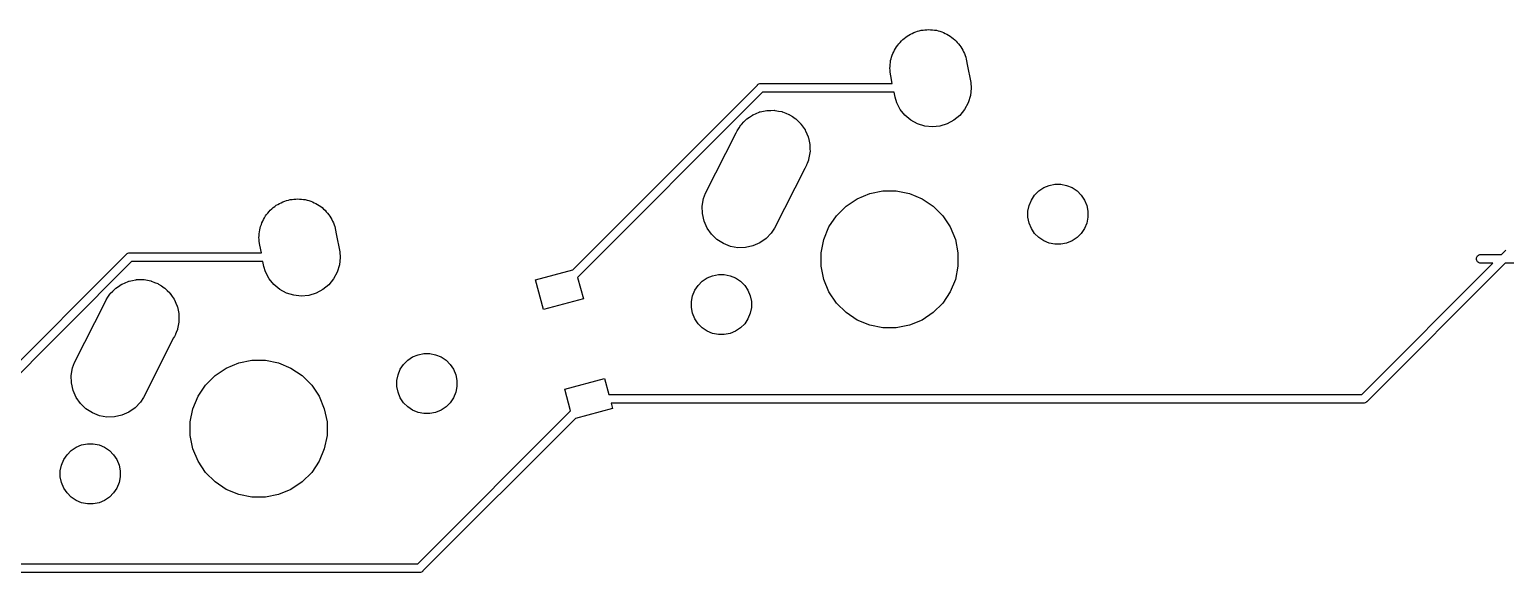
# Model space of a CAD drawing. Extents: x -26.1 to -7.5, y -7.6 to -2.3.
# Drawn here: x -12.847 to -11.153, y -2.984 to -2.361 of the extents above; entities that cross this region are included whole.
import ezdxf

# ---------------------------------------------------------------- set-up
doc = ezdxf.new("R2010")
doc.units = 0
doc.header["$MEASUREMENT"] = 0
doc.layers.add('BLACK', color=7, linetype='CONTINUOUS')

msp = doc.modelspace()

# ---------------------------------------------------------------- linework, layer by layer
at = {"layer": 'BLACK', "linetype": 'CONTINUOUS'}
for p, q in [((-11.8449, -2.37263), (-11.8434, -2.37114)), ((-11.8434, -2.37114), (-11.8415, -2.36988)), ((-11.8415, -2.36988), (-11.8398, -2.36845)), ((-11.8398, -2.36845), (-11.8379, -2.36747)), ((-11.8379, -2.36747), (-11.8361, -2.36629)), ((-11.8361, -2.36629), (-11.8341, -2.36543)), ((-11.8341, -2.36543), (-11.8321, -2.36437)), ((-11.8321, -2.36437), (-11.83, -2.36376)), ((-11.83, -2.36376), (-11.8281, -2.36295)), ((-11.8281, -2.36295), (-11.8259, -2.36251)), ((-11.8259, -2.36251), (-11.8237, -2.36186)), ((-11.8237, -2.36186), (-11.8216, -2.36166)), ((-11.8216, -2.36166), (-11.8195, -2.36125)), ((-11.8195, -2.36125), (-11.8173, -2.36125)), ((-11.8173, -2.36125), (-11.815, -2.36104)), ((-11.815, -2.36104), (-11.8129, -2.36125)), ((-11.8129, -2.36125), (-11.8108, -2.36125)), ((-11.8108, -2.36125), (-11.8086, -2.36169)), ((-11.8086, -2.36169), (-11.8063, -2.36192)), ((-11.8063, -2.36192), (-11.8043, -2.36254)), ((-11.8043, -2.36254), (-11.8022, -2.36295)), ((-11.8022, -2.36295), (-11.8002, -2.36382)), ((-11.8002, -2.36382), (-11.798, -2.36448)), ((-11.798, -2.36448), (-11.7961, -2.36548)), ((-11.7961, -2.36548), (-11.7942, -2.36629)), ((-11.7942, -2.36629), (-11.7923, -2.36755)), ((-11.7923, -2.36755), (-11.7903, -2.36862)), ((-11.7903, -2.36862), (-11.7887, -2.36997)), ((-11.7887, -2.36997), (-11.7869, -2.37114)), ((-11.7869, -2.37114), (-11.7853, -2.37274)), ((-11.8569, -2.39053), (-11.8562, -2.38837)), ((-11.8562, -2.38837), (-11.8552, -2.38651)), ((-11.8552, -2.38651), (-11.8544, -2.38456)), ((-11.8544, -2.38456), (-11.8532, -2.38268)), ((-11.8532, -2.38268), (-11.8521, -2.38069)), ((-11.8521, -2.38069), (-11.8507, -2.37906)), ((-11.8507, -2.37906), (-11.8496, -2.37731)), ((-11.8496, -2.37731), (-11.848, -2.37571)), ((-11.848, -2.37571), (-11.8465, -2.37397)), ((-11.8465, -2.37397), (-11.8449, -2.37263)), ((-11.7853, -2.37274), (-11.7836, -2.37418)), ((-11.7836, -2.37418), (-11.7823, -2.37582)), ((-11.7823, -2.37582), (-11.7808, -2.37731)), ((-11.7808, -2.37731), (-11.7795, -2.37919)), ((-11.7795, -2.37919), (-11.7781, -2.38094)), ((-11.7781, -2.38094), (-11.7771, -2.38281)), ((-11.7771, -2.38281), (-11.7759, -2.38456)), ((-11.7759, -2.38456), (-11.775, -2.38665)), ((-11.775, -2.38665), (-11.774, -2.38865)), ((-11.774, -2.38865), (-11.7734, -2.39067)), ((-11.8597, -2.40539), (-11.8595, -2.40329)), ((-11.8595, -2.40764), (-11.8597, -2.40539)), ((-11.8595, -2.40118), (-11.859, -2.39896)), ((-11.8595, -2.40329), (-11.8595, -2.40118)), ((-11.859, -2.39896), (-11.8588, -2.39671)), ((-11.8588, -2.39671), (-11.8582, -2.39469)), ((-11.8582, -2.39469), (-11.8578, -2.39262)), ((-11.8578, -2.39262), (-11.8569, -2.39053)), ((-11.7734, -2.39067), (-11.7726, -2.39262)), ((-11.7726, -2.39262), (-11.7721, -2.39484)), ((-11.7721, -2.39484), (-11.7721, -2.39491)), ((-11.7721, -2.39491), (-11.7717, -2.39696)), ((-11.7717, -2.39696), (-11.7709, -2.40118)), ((-11.7709, -2.40118), (-11.7709, -2.40126)), ((-11.7709, -2.40126), (-11.7669, -2.42165)), ((-12.01, -2.42337), (-12.0091, -2.42308)), ((-12.0091, -2.42308), (-12.0081, -2.42298)), ((-12.0081, -2.42298), (-12.0079, -2.42301)), ((-12.0079, -2.42301), (-11.8569, -2.42301)), ((-11.8595, -2.40991), (-11.8595, -2.40764)), ((-11.8586, -2.41412), (-11.8595, -2.40991)), ((-11.8569, -2.42301), (-11.8586, -2.41412)), ((-11.7669, -2.42165), (-11.7663, -2.42816)), ((-12.2236, -2.63645), (-12.0118, -2.42465)), ((-12.006, -2.43301), (-12.2182, -2.64521)), ((-12.0118, -2.42465), (-12.0117, -2.42445)), ((-12.0117, -2.42445), (-12.0109, -2.42383)), ((-12.0109, -2.42383), (-12.01, -2.42337)), ((-11.8549, -2.43301), (-12.006, -2.43301)), ((-11.8538, -2.43864), (-11.8549, -2.43301)), ((-11.8519, -2.4449), (-11.8538, -2.43864)), ((-11.7672, -2.43684), (-11.7697, -2.44518)), ((-11.7663, -2.42816), (-11.7672, -2.43684)), ((-12.0132, -2.45723), (-12.0096, -2.45567)), ((-12.0096, -2.45567), (-12.0092, -2.45556)), ((-12.0092, -2.45556), (-12.0087, -2.45538)), ((-12.0087, -2.45538), (-12.0049, -2.45462)), ((-12.0049, -2.45462), (-12.0011, -2.45378)), ((-12.0011, -2.45378), (-12.0007, -2.45377)), ((-12.0007, -2.45377), (-12.0002, -2.45368)), ((-12.0002, -2.45368), (-11.9963, -2.45368)), ((-11.9963, -2.45368), (-11.9924, -2.4536)), ((-11.9924, -2.4536), (-11.9919, -2.45368)), ((-11.9919, -2.45368), (-11.9915, -2.45368)), ((-11.9915, -2.45368), (-11.9876, -2.45444)), ((-11.9876, -2.45444), (-11.9838, -2.45511)), ((-11.9838, -2.45511), (-11.9834, -2.45529)), ((-11.9834, -2.45529), (-11.9829, -2.45538)), ((-11.9829, -2.45538), (-11.9793, -2.45687)), ((-11.9793, -2.45687), (-11.9757, -2.45828)), ((-11.8479, -2.45261), (-11.8519, -2.4449)), ((-11.8424, -2.45937), (-11.8479, -2.45261)), ((-11.7739, -2.45286), (-11.7794, -2.45958)), ((-11.7697, -2.44518), (-11.7739, -2.45286)), ((-12.0351, -2.47699), (-12.0329, -2.47375)), ((-12.0329, -2.47375), (-12.0308, -2.47048)), ((-12.0308, -2.47048), (-12.0305, -2.47013)), ((-12.0305, -2.47013), (-12.0302, -2.46974)), ((-12.0302, -2.46974), (-12.0275, -2.46698)), ((-12.0275, -2.46698), (-12.0248, -2.46418)), ((-12.0248, -2.46418), (-12.0244, -2.4639)), ((-12.0244, -2.4639), (-12.0241, -2.46357)), ((-12.0241, -2.46357), (-12.0208, -2.4614)), ((-12.0208, -2.4614), (-12.0176, -2.45918)), ((-12.0176, -2.45918), (-12.0172, -2.45899)), ((-12.0172, -2.45899), (-12.0168, -2.45872)), ((-12.0168, -2.45872), (-12.0132, -2.45723)), ((-11.9757, -2.45828), (-11.9753, -2.45854)), ((-11.9753, -2.45854), (-11.9748, -2.45872)), ((-11.9748, -2.45872), (-11.9716, -2.46088)), ((-11.9716, -2.46088), (-11.9683, -2.46297)), ((-11.9683, -2.46297), (-11.968, -2.4633)), ((-11.968, -2.4633), (-11.9676, -2.46357)), ((-11.9676, -2.46357), (-11.9648, -2.46632)), ((-11.9648, -2.46632), (-11.962, -2.46901)), ((-11.962, -2.46901), (-11.9618, -2.4694)), ((-11.9618, -2.4694), (-11.9614, -2.46974)), ((-11.9614, -2.46974), (-11.9593, -2.47297)), ((-11.9593, -2.47297), (-11.957, -2.47616)), ((-11.8356, -2.46493), (-11.8424, -2.45937)), ((-11.8279, -2.46907), (-11.8356, -2.46493)), ((-11.8196, -2.47163), (-11.8279, -2.46907)), ((-11.8109, -2.47251), (-11.8196, -2.47163)), ((-11.8022, -2.47169), (-11.8109, -2.47251)), ((-11.7939, -2.46918), (-11.8022, -2.47169)), ((-11.7862, -2.4651), (-11.7939, -2.46918)), ((-11.7794, -2.45958), (-11.7862, -2.4651)), ((-12.0712, -2.54874), (-12.0361, -2.47945)), ((-12.0361, -2.47945), (-12.0351, -2.47699)), ((-11.957, -2.47616), (-11.9568, -2.47659)), ((-11.9568, -2.47659), (-11.9566, -2.47699)), ((-11.9566, -2.47699), (-11.9551, -2.48058)), ((-11.9551, -2.48058), (-11.9535, -2.48414)), ((-11.9535, -2.48414), (-11.9534, -2.48461)), ((-11.9534, -2.48461), (-11.9532, -2.48505)), ((-11.9532, -2.48505), (-11.9525, -2.48887)), ((-11.9525, -2.48887), (-11.9516, -2.49266)), ((-11.9523, -2.50615), (-11.953, -2.50998)), ((-11.9515, -2.50233), (-11.9523, -2.50615)), ((-11.9516, -2.49266), (-11.9516, -2.49314)), ((-11.9516, -2.49314), (-11.9515, -2.49361)), ((-11.9515, -2.49361), (-11.9515, -2.4975)), ((-11.9515, -2.4975), (-11.9514, -2.50138)), ((-11.9514, -2.50138), (-11.9515, -2.50185)), ((-11.9515, -2.50185), (-11.9515, -2.50233)), ((-11.9575, -2.52037), (-11.9922, -2.58882)), ((-11.9566, -2.51895), (-11.9575, -2.52037)), ((-11.9556, -2.51649), (-11.9566, -2.51895)), ((-11.9553, -2.51607), (-11.9556, -2.51649)), ((-11.9547, -2.51448), (-11.9553, -2.51607)), ((-11.9532, -2.51089), (-11.9547, -2.51448)), ((-11.9531, -2.51042), (-11.9532, -2.51089)), ((-11.953, -2.50998), (-11.9531, -2.51042)), ((-11.6831, -2.54232), (-11.6769, -2.53972)), ((-11.6769, -2.53972), (-11.6702, -2.5384)), ((-11.6702, -2.5384), (-11.6634, -2.5384)), ((-11.6634, -2.5384), (-11.6568, -2.53972)), ((-11.6568, -2.53972), (-11.6505, -2.54232)), ((-12.5585, -2.55954), (-12.5565, -2.55848)), ((-12.5565, -2.55848), (-12.5545, -2.55788)), ((-12.5545, -2.55788), (-12.5525, -2.55707)), ((-12.5525, -2.55707), (-12.5503, -2.55663)), ((-12.5503, -2.55663), (-12.5481, -2.55598)), ((-12.5481, -2.55598), (-12.546, -2.55578)), ((-12.546, -2.55578), (-12.544, -2.55537)), ((-12.544, -2.55537), (-12.5417, -2.55537)), ((-12.5417, -2.55537), (-12.5395, -2.55515)), ((-12.5395, -2.55515), (-12.5374, -2.55537)), ((-12.5374, -2.55537), (-12.5352, -2.55537)), ((-12.5352, -2.55537), (-12.533, -2.55581)), ((-12.533, -2.55581), (-12.5308, -2.55604)), ((-12.5308, -2.55604), (-12.5288, -2.55666)), ((-12.5288, -2.55666), (-12.5267, -2.55707)), ((-12.5267, -2.55707), (-12.5246, -2.55793)), ((-12.5246, -2.55793), (-12.5224, -2.5586)), ((-12.5224, -2.5586), (-12.5206, -2.5596)), ((-12.0751, -2.56343), (-12.0736, -2.55483)), ((-12.0736, -2.55483), (-12.0712, -2.54874)), ((-11.91, -2.56364), (-11.8972, -2.55504)), ((-11.8972, -2.55504), (-11.8829, -2.54913)), ((-11.8829, -2.54913), (-11.8677, -2.54611)), ((-11.8677, -2.54611), (-11.8523, -2.54611)), ((-11.8523, -2.54611), (-11.8371, -2.54913)), ((-11.8371, -2.54913), (-11.8228, -2.55504)), ((-11.8228, -2.55504), (-11.81, -2.56364)), ((-11.6999, -2.5628), (-11.6973, -2.55653)), ((-11.6973, -2.55653), (-11.6936, -2.55089)), ((-11.6936, -2.55089), (-11.6888, -2.54609)), ((-11.6888, -2.54609), (-11.6831, -2.54232)), ((-11.6505, -2.54232), (-11.6448, -2.54609)), ((-11.6448, -2.54609), (-11.64, -2.55089)), ((-11.64, -2.55089), (-11.6363, -2.55653)), ((-11.6363, -2.55653), (-11.6337, -2.5628)), ((-12.5776, -2.5768), (-12.5765, -2.57481)), ((-12.5765, -2.57481), (-12.5752, -2.57318)), ((-12.5752, -2.57318), (-12.574, -2.57142)), ((-12.574, -2.57142), (-12.5724, -2.56982)), ((-12.5724, -2.56982), (-12.571, -2.56808)), ((-12.571, -2.56808), (-12.5693, -2.56675)), ((-12.5693, -2.56675), (-12.5678, -2.56525)), ((-12.5678, -2.56525), (-12.566, -2.564)), ((-12.566, -2.564), (-12.5642, -2.56257)), ((-12.5642, -2.56257), (-12.5623, -2.56158)), ((-12.5623, -2.56158), (-12.5606, -2.56041)), ((-12.5606, -2.56041), (-12.5585, -2.55954)), ((-12.5206, -2.5596), (-12.5186, -2.56041)), ((-12.5186, -2.56041), (-12.5167, -2.56166)), ((-12.5167, -2.56166), (-12.5148, -2.56274)), ((-12.5148, -2.56274), (-12.5131, -2.56408)), ((-12.5131, -2.56408), (-12.5114, -2.56525)), ((-12.5114, -2.56525), (-12.5098, -2.56685)), ((-12.5098, -2.56685), (-12.508, -2.56829)), ((-12.508, -2.56829), (-12.5067, -2.56993)), ((-12.5067, -2.56993), (-12.5052, -2.57142)), ((-12.5052, -2.57142), (-12.5039, -2.5733)), ((-12.5039, -2.5733), (-12.5025, -2.57506)), ((-12.5025, -2.57506), (-12.5015, -2.57692)), ((-12.075, -2.57215), (-12.0751, -2.56343)), ((-12.0731, -2.58067), (-12.075, -2.57215)), ((-11.9296, -2.58743), (-11.921, -2.57457)), ((-11.921, -2.57457), (-11.91, -2.56364)), ((-11.81, -2.56364), (-11.799, -2.57457)), ((-11.799, -2.57457), (-11.7904, -2.58743)), ((-11.7013, -2.56945), (-11.6999, -2.5628)), ((-11.7013, -2.57624), (-11.7013, -2.56945)), ((-11.6337, -2.5628), (-11.6324, -2.56945)), ((-11.6324, -2.56945), (-11.6324, -2.57624)), ((-12.5835, -2.59308), (-12.5832, -2.59083)), ((-12.5832, -2.59083), (-12.5826, -2.58881)), ((-12.5826, -2.58881), (-12.5822, -2.58674)), ((-12.5822, -2.58674), (-12.5813, -2.58465)), ((-12.5813, -2.58465), (-12.5807, -2.58249)), ((-12.5807, -2.58249), (-12.5797, -2.58063)), ((-12.5797, -2.58063), (-12.5789, -2.57868)), ((-12.5789, -2.57868), (-12.5776, -2.5768)), ((-12.5015, -2.57692), (-12.5004, -2.57868)), ((-12.5004, -2.57868), (-12.4995, -2.58077)), ((-12.4995, -2.58077), (-12.4984, -2.58277)), ((-12.4984, -2.58277), (-12.4978, -2.58479)), ((-12.4978, -2.58479), (-12.497, -2.58674)), ((-12.497, -2.58674), (-12.4966, -2.58896)), ((-12.4966, -2.58896), (-12.4966, -2.58903)), ((-12.4966, -2.58903), (-12.4962, -2.59108)), ((-12.4962, -2.59108), (-12.4953, -2.59529)), ((-12.0696, -2.58865), (-12.0731, -2.58067)), ((-12.0646, -2.5958), (-12.0696, -2.58865)), ((-11.9922, -2.58882), (-11.9958, -2.59433)), ((-11.9355, -2.60171), (-11.9296, -2.58743)), ((-11.7904, -2.58743), (-11.7845, -2.60171)), ((-11.6999, -2.58289), (-11.7013, -2.57624)), ((-11.6973, -2.58916), (-11.6999, -2.58289)), ((-11.6936, -2.59481), (-11.6973, -2.58916)), ((-11.6363, -2.58916), (-11.64, -2.59481)), ((-11.6337, -2.58289), (-11.6363, -2.58916)), ((-11.6324, -2.57624), (-11.6337, -2.58289)), ((-12.5841, -2.59951), (-12.5839, -2.59741)), ((-12.5839, -2.60176), (-12.5841, -2.59951)), ((-12.5839, -2.59529), (-12.5835, -2.59308)), ((-12.5839, -2.59741), (-12.5839, -2.59529)), ((-12.5839, -2.60402), (-12.5839, -2.60176)), ((-12.5831, -2.60823), (-12.5839, -2.60402)), ((-12.5813, -2.61712), (-12.5831, -2.60823)), ((-12.4953, -2.59529), (-12.4953, -2.59537)), ((-12.4953, -2.59537), (-12.4913, -2.61576)), ((-12.0583, -2.60184), (-12.0646, -2.5958)), ((-12.0509, -2.60653), (-12.0583, -2.60184)), ((-12.0428, -2.6097), (-12.0509, -2.60653)), ((-12.0169, -2.60914), (-12.0255, -2.61103)), ((-12.0089, -2.60563), (-12.0169, -2.60914)), ((-12.0018, -2.60063), (-12.0089, -2.60563)), ((-11.9958, -2.59433), (-12.0018, -2.60063)), ((-11.9385, -2.61688), (-11.9355, -2.60171)), ((-11.7845, -2.60171), (-11.7815, -2.61688)), ((-11.6888, -2.5996), (-11.6936, -2.59481)), ((-11.6831, -2.60337), (-11.6888, -2.5996)), ((-11.6769, -2.60597), (-11.6831, -2.60337)), ((-11.6702, -2.6073), (-11.6769, -2.60597)), ((-11.6634, -2.6073), (-11.6702, -2.6073)), ((-11.6568, -2.60597), (-11.6634, -2.6073)), ((-11.6505, -2.60337), (-11.6568, -2.60597)), ((-11.6448, -2.5996), (-11.6505, -2.60337)), ((-11.64, -2.59481), (-11.6448, -2.5996)), ((-12.9481, -2.83057), (-12.7363, -2.61876)), ((-12.7363, -2.61876), (-12.7361, -2.61857)), ((-12.7361, -2.61857), (-12.7353, -2.61794)), ((-12.7353, -2.61794), (-12.7345, -2.61748)), ((-12.7345, -2.61748), (-12.7335, -2.61719)), ((-12.7335, -2.61719), (-12.7331, -2.61715)), ((-12.7331, -2.61715), (-12.7326, -2.6171)), ((-12.7326, -2.6171), (-12.7323, -2.61712)), ((-12.7323, -2.61712), (-12.5813, -2.61712)), ((-12.4907, -2.62227), (-12.4916, -2.63095)), ((-12.4913, -2.61576), (-12.4907, -2.62227)), ((-12.0342, -2.61121), (-12.0428, -2.6097)), ((-12.0255, -2.61103), (-12.0342, -2.61121)), ((-11.9385, -2.63234), (-11.9385, -2.61688)), ((-11.7815, -2.61688), (-11.7815, -2.63234)), ((-11.1864, -2.62387), (-11.1863, -2.62289)), ((-11.1863, -2.62485), (-11.1864, -2.62387)), ((-11.1863, -2.62289), (-11.186, -2.62195)), ((-11.186, -2.6258), (-11.1863, -2.62485)), ((-11.186, -2.62195), (-11.1855, -2.62108)), ((-11.1855, -2.62667), (-11.186, -2.6258)), ((-11.1855, -2.62108), (-11.1849, -2.62032)), ((-11.1849, -2.62032), (-11.1841, -2.6197)), ((-11.1841, -2.6197), (-11.1832, -2.61923)), ((-11.1832, -2.61923), (-11.1823, -2.61895)), ((-11.1823, -2.61895), (-11.1816, -2.61887)), ((-11.1816, -2.61887), (-11.1575, -2.61887)), ((-11.1575, -2.61887), (-11.1526, -2.61401)), ((-12.7305, -2.62712), (-12.9427, -2.83932)), ((-12.5794, -2.62712), (-12.7305, -2.62712)), ((-12.5783, -2.63275), (-12.5794, -2.62712)), ((-12.5764, -2.63901), (-12.5783, -2.63275)), ((-12.5723, -2.64672), (-12.5764, -2.63901)), ((-12.4942, -2.63929), (-12.4983, -2.64697)), ((-12.4916, -2.63095), (-12.4942, -2.63929)), ((-12.2664, -2.64792), (-12.2236, -2.63645)), ((-12.0695, -2.64585), (-12.0632, -2.64325)), ((-12.0632, -2.64325), (-12.0566, -2.64193)), ((-12.0566, -2.64193), (-12.0498, -2.64193)), ((-12.0498, -2.64193), (-12.0431, -2.64325)), ((-12.0431, -2.64325), (-12.0369, -2.64585)), ((-11.9355, -2.64751), (-11.9385, -2.63234)), ((-11.7815, -2.63234), (-11.7845, -2.64751)), ((-11.318, -2.77941), (-11.1675, -2.62887)), ((-11.1533, -2.62887), (-11.3122, -2.78778)), ((-11.1849, -2.62743), (-11.1855, -2.62667)), ((-11.1841, -2.62805), (-11.1849, -2.62743)), ((-11.1832, -2.62852), (-11.1841, -2.62805)), ((-11.1823, -2.6288), (-11.1832, -2.62852)), ((-11.1816, -2.62887), (-11.1823, -2.6288)), ((-11.1675, -2.62887), (-11.1816, -2.62887)), ((-11.1028, -2.62887), (-11.1533, -2.62887)), ((-12.7519, -2.6611), (-12.7492, -2.65829)), ((-12.7492, -2.65829), (-12.7488, -2.65802)), ((-12.7488, -2.65802), (-12.7485, -2.65768)), ((-12.7485, -2.65768), (-12.7453, -2.65552)), ((-12.7453, -2.65552), (-12.7421, -2.65329)), ((-12.7421, -2.65329), (-12.7416, -2.6531)), ((-12.7416, -2.6531), (-12.7412, -2.65283)), ((-12.7412, -2.65283), (-12.7376, -2.65134)), ((-12.7376, -2.65134), (-12.7341, -2.64978)), ((-12.7341, -2.64978), (-12.7336, -2.64968)), ((-12.7336, -2.64968), (-12.7332, -2.64949)), ((-12.7332, -2.64949), (-12.7294, -2.64874)), ((-12.7294, -2.64874), (-12.7256, -2.6479)), ((-12.7256, -2.6479), (-12.7251, -2.64789)), ((-12.7251, -2.64789), (-12.7246, -2.64779)), ((-12.7246, -2.64779), (-12.7207, -2.64779)), ((-12.7207, -2.64779), (-12.7169, -2.64771)), ((-12.7169, -2.64771), (-12.7164, -2.64779)), ((-12.7164, -2.64779), (-12.7159, -2.64779)), ((-12.7159, -2.64779), (-12.7121, -2.64855)), ((-12.7121, -2.64855), (-12.7083, -2.64923)), ((-12.7083, -2.64923), (-12.7078, -2.6494)), ((-12.7078, -2.6494), (-12.7073, -2.64949)), ((-12.7073, -2.64949), (-12.7038, -2.65098)), ((-12.7038, -2.65098), (-12.7001, -2.65239)), ((-12.7001, -2.65239), (-12.6997, -2.65265)), ((-12.6997, -2.65265), (-12.6993, -2.65283)), ((-12.6993, -2.65283), (-12.6961, -2.655)), ((-12.6961, -2.655), (-12.6928, -2.65709)), ((-12.6928, -2.65709), (-12.6924, -2.65742)), ((-12.6924, -2.65742), (-12.692, -2.65768)), ((-12.692, -2.65768), (-12.6893, -2.66043)), ((-12.5668, -2.65348), (-12.5723, -2.64672)), ((-12.5601, -2.65904), (-12.5668, -2.65348)), ((-12.5524, -2.66318), (-12.5601, -2.65904)), ((-12.5106, -2.65921), (-12.5183, -2.6633)), ((-12.5039, -2.6537), (-12.5106, -2.65921)), ((-12.4983, -2.64697), (-12.5039, -2.6537)), ((-12.2573, -2.68215), (-12.2664, -2.64792)), ((-12.2182, -2.64521), (-12.2116, -2.66992)), ((-12.0863, -2.66633), (-12.0837, -2.66006)), ((-12.0837, -2.66006), (-12.0799, -2.65441)), ((-12.0799, -2.65441), (-12.0751, -2.64962)), ((-12.0751, -2.64962), (-12.0695, -2.64585)), ((-12.0369, -2.64585), (-12.0312, -2.64962)), ((-12.0312, -2.64962), (-12.0264, -2.65441)), ((-12.0264, -2.65441), (-12.0226, -2.66006)), ((-12.0226, -2.66006), (-12.0201, -2.66633)), ((-11.9296, -2.66179), (-11.9355, -2.64751)), ((-11.7845, -2.64751), (-11.7904, -2.66179)), ((-12.7957, -2.74286), (-12.7605, -2.67356)), ((-12.7605, -2.67356), (-12.7595, -2.6711)), ((-12.7595, -2.6711), (-12.7574, -2.66787)), ((-12.7574, -2.66787), (-12.7553, -2.66459)), ((-12.7553, -2.66459), (-12.7549, -2.66425)), ((-12.7549, -2.66425), (-12.7547, -2.66385)), ((-12.7547, -2.66385), (-12.7519, -2.6611)), ((-12.6893, -2.66043), (-12.6865, -2.66312)), ((-12.6865, -2.66312), (-12.6862, -2.66351)), ((-12.6862, -2.66351), (-12.6859, -2.66385)), ((-12.6859, -2.66385), (-12.6837, -2.66708)), ((-12.6837, -2.66708), (-12.6815, -2.67027)), ((-12.6815, -2.67027), (-12.6813, -2.67071)), ((-12.6813, -2.67071), (-12.681, -2.6711)), ((-12.681, -2.6711), (-12.6795, -2.6747)), ((-12.6795, -2.6747), (-12.678, -2.67826)), ((-12.544, -2.66574), (-12.5524, -2.66318)), ((-12.5354, -2.66663), (-12.544, -2.66574)), ((-12.5267, -2.6658), (-12.5354, -2.66663)), ((-12.5183, -2.6633), (-12.5267, -2.6658)), ((-12.2116, -2.66992), (-12.2573, -2.68215)), ((-12.0876, -2.67298), (-12.0863, -2.66633)), ((-12.0876, -2.67977), (-12.0876, -2.67298)), ((-12.0201, -2.66633), (-12.0187, -2.67298)), ((-12.0187, -2.67298), (-12.0187, -2.67977)), ((-11.921, -2.67465), (-11.9296, -2.66179)), ((-11.91, -2.68558), (-11.921, -2.67465)), ((-11.799, -2.67465), (-11.81, -2.68558)), ((-11.7904, -2.66179), (-11.799, -2.67465)), ((-12.678, -2.67826), (-12.6779, -2.67872)), ((-12.6779, -2.67872), (-12.6777, -2.67916)), ((-12.6777, -2.67916), (-12.6769, -2.68298)), ((-12.6769, -2.68298), (-12.6761, -2.68678)), ((-12.6761, -2.68678), (-12.6761, -2.68725)), ((-12.6761, -2.68725), (-12.676, -2.68772)), ((-12.676, -2.68772), (-12.676, -2.69161)), ((-12.676, -2.69161), (-12.6759, -2.6955)), ((-12.0863, -2.68642), (-12.0876, -2.67977)), ((-12.0837, -2.69269), (-12.0863, -2.68642)), ((-12.0799, -2.69833), (-12.0837, -2.69269)), ((-12.0226, -2.69269), (-12.0264, -2.69833)), ((-12.0201, -2.68642), (-12.0226, -2.69269)), ((-12.0187, -2.67977), (-12.0201, -2.68642)), ((-11.8972, -2.69418), (-11.91, -2.68558)), ((-11.8829, -2.70009), (-11.8972, -2.69418)), ((-11.8228, -2.69418), (-11.8371, -2.70009)), ((-11.81, -2.68558), (-11.8228, -2.69418)), ((-12.68, -2.71061), (-12.681, -2.71306)), ((-12.6798, -2.71018), (-12.68, -2.71061)), ((-12.6792, -2.70859), (-12.6798, -2.71018)), ((-12.6777, -2.705), (-12.6792, -2.70859)), ((-12.6776, -2.70454), (-12.6777, -2.705)), ((-12.6774, -2.70409), (-12.6776, -2.70454)), ((-12.6767, -2.70026), (-12.6774, -2.70409)), ((-12.676, -2.69645), (-12.6767, -2.70026)), ((-12.6759, -2.6955), (-12.676, -2.69597)), ((-12.676, -2.69597), (-12.676, -2.69645)), ((-12.0751, -2.70313), (-12.0799, -2.69833)), ((-12.0695, -2.7069), (-12.0751, -2.70313)), ((-12.0632, -2.7095), (-12.0695, -2.7069)), ((-12.0566, -2.71082), (-12.0632, -2.7095)), ((-12.0498, -2.71082), (-12.0566, -2.71082)), ((-12.0431, -2.7095), (-12.0498, -2.71082)), ((-12.0369, -2.7069), (-12.0431, -2.7095)), ((-12.0312, -2.70313), (-12.0369, -2.7069)), ((-12.0264, -2.69833), (-12.0312, -2.70313)), ((-11.8677, -2.70311), (-11.8829, -2.70009)), ((-11.8523, -2.70311), (-11.8677, -2.70311)), ((-11.8371, -2.70009), (-11.8523, -2.70311)), ((-12.682, -2.71449), (-12.7167, -2.78293)), ((-12.681, -2.71306), (-12.682, -2.71449)), ((-12.7981, -2.74895), (-12.7957, -2.74286)), ((-12.6216, -2.74916), (-12.6073, -2.74324)), ((-12.6073, -2.74324), (-12.5922, -2.74022)), ((-12.5922, -2.74022), (-12.5767, -2.74022)), ((-12.5767, -2.74022), (-12.5615, -2.74324)), ((-12.5615, -2.74324), (-12.5473, -2.74916)), ((-12.4218, -2.75064), (-12.418, -2.745)), ((-12.418, -2.745), (-12.4132, -2.7402)), ((-12.4132, -2.7402), (-12.4076, -2.73643)), ((-12.4076, -2.73643), (-12.4013, -2.73384)), ((-12.4013, -2.73384), (-12.3946, -2.73251)), ((-12.3946, -2.73251), (-12.3879, -2.73251)), ((-12.3879, -2.73251), (-12.3812, -2.73384)), ((-12.3812, -2.73384), (-12.3749, -2.73643)), ((-12.3749, -2.73643), (-12.3693, -2.7402)), ((-12.3693, -2.7402), (-12.3645, -2.745)), ((-12.3645, -2.745), (-12.3607, -2.75064)), ((-12.7996, -2.75754), (-12.7981, -2.74895)), ((-12.7994, -2.76626), (-12.7996, -2.75754)), ((-12.6454, -2.76868), (-12.6345, -2.75775)), ((-12.6345, -2.75775), (-12.6216, -2.74916)), ((-12.5473, -2.74916), (-12.5344, -2.75775)), ((-12.5344, -2.75775), (-12.5235, -2.76868)), ((-12.4257, -2.76357), (-12.4244, -2.75691)), ((-12.4244, -2.75691), (-12.4218, -2.75064)), ((-12.3607, -2.75064), (-12.3581, -2.75691)), ((-12.3581, -2.75691), (-12.3568, -2.76357)), ((-12.2328, -2.77342), (-12.1872, -2.76119)), ((-12.1872, -2.76119), (-12.1823, -2.77941)), ((-12.7975, -2.77478), (-12.7994, -2.76626)), ((-12.794, -2.78277), (-12.7975, -2.77478)), ((-12.654, -2.78154), (-12.6454, -2.76868)), ((-12.5235, -2.76868), (-12.5149, -2.78154)), ((-12.4257, -2.77035), (-12.4257, -2.76357)), ((-12.4244, -2.77701), (-12.4257, -2.77035)), ((-12.4218, -2.78328), (-12.4244, -2.77701)), ((-12.3581, -2.77701), (-12.3607, -2.78328)), ((-12.3568, -2.77035), (-12.3581, -2.77701)), ((-12.3568, -2.76357), (-12.3568, -2.77035)), ((-12.2262, -2.79812), (-12.2328, -2.77342)), ((-12.789, -2.78992), (-12.794, -2.78277)), ((-12.7827, -2.79595), (-12.789, -2.78992)), ((-12.7262, -2.79475), (-12.7334, -2.79975)), ((-12.7202, -2.78845), (-12.7262, -2.79475)), ((-12.7167, -2.78293), (-12.7202, -2.78845)), ((-12.6629, -2.81099), (-12.6599, -2.79583)), ((-12.6599, -2.79583), (-12.654, -2.78154)), ((-12.5149, -2.78154), (-12.509, -2.79583)), ((-12.509, -2.79583), (-12.5059, -2.81099)), ((-12.418, -2.78892), (-12.4218, -2.78328)), ((-12.4132, -2.79372), (-12.418, -2.78892)), ((-12.4076, -2.79749), (-12.4132, -2.79372)), ((-12.3693, -2.79372), (-12.3749, -2.79749)), ((-12.3645, -2.78892), (-12.3693, -2.79372)), ((-12.3607, -2.78328), (-12.3645, -2.78892)), ((-12.178, -2.79541), (-12.2208, -2.80688)), ((-12.1823, -2.77941), (-11.318, -2.77941)), ((-11.3162, -2.78941), (-12.1796, -2.78941)), ((-12.1796, -2.78941), (-12.178, -2.79541)), ((-11.316, -2.78944), (-11.3162, -2.78941)), ((-11.3157, -2.78941), (-11.316, -2.78944)), ((-11.315, -2.78934), (-11.3157, -2.78941)), ((-11.314, -2.78906), (-11.315, -2.78934)), ((-11.3132, -2.78859), (-11.314, -2.78906)), ((-11.3124, -2.78797), (-11.3132, -2.78859)), ((-11.3122, -2.78778), (-11.3124, -2.78797)), ((-12.7753, -2.80064), (-12.7827, -2.79595)), ((-12.7672, -2.80381), (-12.7753, -2.80064)), ((-12.7586, -2.80533), (-12.7672, -2.80381)), ((-12.7499, -2.80514), (-12.7586, -2.80533)), ((-12.7414, -2.80326), (-12.7499, -2.80514)), ((-12.7334, -2.79975), (-12.7414, -2.80326)), ((-12.6629, -2.82646), (-12.6629, -2.81099)), ((-12.5059, -2.81099), (-12.5059, -2.82646)), ((-12.4013, -2.80009), (-12.4076, -2.79749)), ((-12.4016, -2.97353), (-12.2262, -2.79812)), ((-12.3946, -2.80141), (-12.4013, -2.80009)), ((-12.2208, -2.80688), (-12.3958, -2.98189)), ((-12.3879, -2.80141), (-12.3946, -2.80141)), ((-12.3812, -2.80009), (-12.3879, -2.80141)), ((-12.3749, -2.79749), (-12.3812, -2.80009)), ((-12.6599, -2.84162), (-12.6629, -2.82646)), ((-12.5059, -2.82646), (-12.509, -2.84162)), ((-12.8044, -2.84853), (-12.7996, -2.84373)), ((-12.7996, -2.84373), (-12.7939, -2.83996)), ((-12.7939, -2.83996), (-12.7877, -2.83736)), ((-12.7877, -2.83736), (-12.781, -2.83604)), ((-12.781, -2.83604), (-12.7742, -2.83604)), ((-12.7742, -2.83604), (-12.7676, -2.83736)), ((-12.7676, -2.83736), (-12.7613, -2.83996)), ((-12.7613, -2.83996), (-12.7557, -2.84373)), ((-12.7557, -2.84373), (-12.7509, -2.84853)), ((-12.654, -2.85591), (-12.6599, -2.84162)), ((-12.509, -2.84162), (-12.5149, -2.85591)), ((-12.8121, -2.8671), (-12.8107, -2.86044)), ((-12.8107, -2.86044), (-12.8081, -2.85417)), ((-12.8081, -2.85417), (-12.8044, -2.84853)), ((-12.7509, -2.84853), (-12.7471, -2.85417)), ((-12.7471, -2.85417), (-12.7445, -2.86044)), ((-12.7445, -2.86044), (-12.7432, -2.8671)), ((-12.6454, -2.86877), (-12.654, -2.85591)), ((-12.5149, -2.85591), (-12.5235, -2.86877)), ((-12.8121, -2.87388), (-12.8121, -2.8671)), ((-12.8107, -2.88054), (-12.8121, -2.87388)), ((-12.8081, -2.88681), (-12.8107, -2.88054)), ((-12.7445, -2.88054), (-12.7471, -2.88681)), ((-12.7432, -2.87388), (-12.7445, -2.88054)), ((-12.7432, -2.8671), (-12.7432, -2.87388)), ((-12.6345, -2.8797), (-12.6454, -2.86877)), ((-12.6216, -2.88829), (-12.6345, -2.8797)), ((-12.5344, -2.8797), (-12.5473, -2.88829)), ((-12.5235, -2.86877), (-12.5344, -2.8797)), ((-12.8044, -2.89245), (-12.8081, -2.88681)), ((-12.7996, -2.89725), (-12.8044, -2.89245)), ((-12.7939, -2.90102), (-12.7996, -2.89725)), ((-12.7557, -2.89725), (-12.7613, -2.90102)), ((-12.7509, -2.89245), (-12.7557, -2.89725)), ((-12.7471, -2.88681), (-12.7509, -2.89245)), ((-12.6073, -2.89421), (-12.6216, -2.88829)), ((-12.5922, -2.89722), (-12.6073, -2.89421)), ((-12.5767, -2.89722), (-12.5922, -2.89722)), ((-12.5615, -2.89421), (-12.5767, -2.89722)), ((-12.5473, -2.88829), (-12.5615, -2.89421)), ((-12.7877, -2.90361), (-12.7939, -2.90102)), ((-12.781, -2.90494), (-12.7877, -2.90361)), ((-12.7742, -2.90494), (-12.781, -2.90494)), ((-12.7676, -2.90361), (-12.7742, -2.90494)), ((-12.7613, -2.90102), (-12.7676, -2.90361)), ((-12.9067, -2.97353), (-12.4016, -2.97353)), ((-12.396, -2.98208), (-12.3967, -2.98271)), ((-12.3958, -2.98189), (-12.396, -2.98208)), ((-12.3998, -2.98353), (-12.9041, -2.98353)), ((-12.3995, -2.98355), (-12.3998, -2.98353)), ((-12.3993, -2.98353), (-12.3995, -2.98355)), ((-12.3985, -2.98346), (-12.3993, -2.98353)), ((-12.3976, -2.98317), (-12.3985, -2.98346)), ((-12.3967, -2.98271), (-12.3976, -2.98317))]:
    msp.add_line(p, q, dxfattribs=at)

doc.saveas('drawing.dxf')
